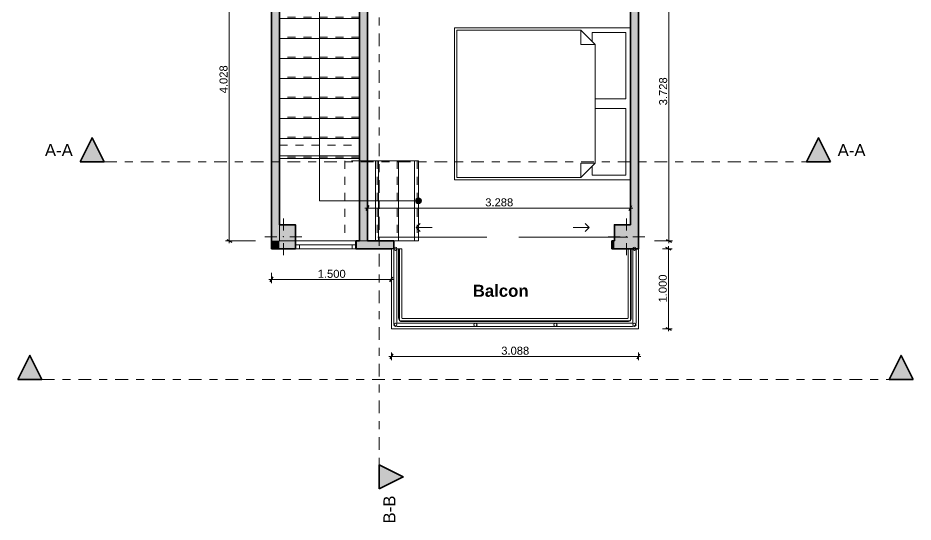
# Model space of a CAD drawing. Header units: metres. Extents: x -2.2 to 9, y -4.4 to 7.9.
# Drawn here: x -2.17 to 9.02, y -4.42 to 1.89 of the extents above; entities that cross this region are included whole.
import ezdxf

# ---------------------------------------------------------------- set-up
doc = ezdxf.new("R2010")
doc.units = ezdxf.units.M
doc.header["$MEASUREMENT"] = 0
for name, pattern in [('Punto & Rayas', [0.335139, 0.15875, -0.088194, 0, -0.088194]), ('Puntos densos', [0.088194, 0, -0.088194]), ('Rayas Pequeñas', [0.141111, 0.070556, -0.070556]), ('Wipeout_Contour', [1, 0, -1])]:
    doc.linetypes.add(name, pattern=pattern)
for name, color, linetype in [('Marcador - Secciones', 7, 'Continuous'), ('Nuevo_Cotas - General', 7, 'Continuous'), ('Nuevo_Estructura - Carga', 7, 'Continuous'), ('Nuevo_Estructura - Escaleras & Barandillas', 7, 'Continuous'), ('Nuevo_Interior - Escaleras & Barandillas', 7, 'Continuous'), ('Nuevo_Interior - Mobiliario', 7, 'Continuous'), ('Nuevo_Puertas ARCHICAD', 7, 'Continuous'), ('Nuevo_Ventanas ARCHICAD', 7, 'Continuous')]:
    doc.layers.add(name, color=color, linetype=linetype)
for name, color, linetype, lineweight, true_color in [('Marcador - Secciones_Pluma_Nº__25', 7, 'Continuous', 35, 0x40a5ff), ('Marcador - Secciones_Pluma_Nº__85', 7, 'Continuous', 20, 0x80c2ff), ('Nuevo_Cotas - General_Pluma_Nº__45', 7, 'Continuous', 25, 0x40a5ff), ('Nuevo_Cotas - General_Pluma_Nº__85', 7, 'Continuous', 20, 0x80c2ff), ('Nuevo_Estructura - Carga_Pluma_Nº__160', 7, 'Continuous', 20, 0xb4a35c), ('Nuevo_Estructura - Carga_Pluma_Nº__28', 7, 'Continuous', 35, 0xa80f02), ('Nuevo_Estructura - Carga_Pluma_Nº__87', 7, 'Continuous', 20, 0x6a6a6a), ('Nuevo_Estructura - Escaleras & Barandillas_Pluma_Nº__71', 171, 'Continuous', 20, 0xaaaaff), ('Nuevo_Estructura - Escaleras & Barandillas_Pluma_Nº__91', 171, 'Continuous', 13, 0xaaaaff), ('Nuevo_Interior - Mobiliario_Pluma_Nº__4', 7, 'Continuous', 20, 0x029e21), ('Nuevo_Notas - Textos_Pluma_Nº__86', 7, 'Continuous', 20, 0x5555ff), ('Nuevo_Puertas ARCHICAD_Pluma_Nº__3', 7, 'Continuous', 18, 0xff6600), ('Nuevo_Ventanas ARCHICAD_Pluma_Nº__23', 7, 'Continuous', 20, 0xff6600), ('Nuevo_Ventanas ARCHICAD_Pluma_Nº__3', 7, 'Continuous', 18, 0xff6600)]:
    doc.layers.add(name, color=color, linetype=linetype, lineweight=lineweight, true_color=true_color)
for name, color, linetype, lineweight in [('Nuevo_Cotas - General_Pluma_Nº__46', 5, 'Continuous', 25), ('Nuevo_Estructura - Carga_Pluma_Nº__20', 1, 'Continuous', 0), ('Nuevo_Estructura - Carga_Pluma_Nº__27', 7, 'Continuous', 35), ('Nuevo_Estructura - Escaleras & Barandillas_Pluma_Nº__11', 171, 'Continuous', 18), ('Nuevo_Interior - Escaleras & Barandillas_Pluma_Nº__11', 171, 'Continuous', 18), ('Nuevo_Puertas ARCHICAD_Pluma_Nº__141', 7, 'Continuous', 20), ('Nuevo_Puertas ARCHICAD_Pluma_Nº__27', 7, 'Continuous', 35), ('Nuevo_Ventanas ARCHICAD_Pluma_Nº__27', 7, 'Continuous', 35)]:
    doc.layers.add(name, color=color, linetype=linetype, lineweight=lineweight)
doc.styles.add('Estilo_Generado_1', font='')
doc.styles.add('Estilo_Generado_2', font='')
doc.styles.get('Estilo_Generado_1').set_extended_font_data('Arial')
doc.styles.get('Estilo_Generado_2').set_extended_font_data('Arial', bold=True)
doc.dimstyles.new('Estilo_Generado__1', dxfattribs={"dimtxt": 0.1, "dimasz": 0.0475, "dimexe": 0.18, "dimexo": 0.3, "dimgap": 0.09, "dimtad": 1, "dimdec": 3, "dimzin": 0, "dimdsep": 46, "dimtxsty": 'Estilo_Generado_1', "dimblk": 'ARROWHEAD_2', "dimblk1": 'ARROWHEAD_2', "dimblk2": 'ARROWHEAD_2', "dimcen": 0.09, "dimclrd": 256, "dimclre": 256, "dimclrt": 5, "dimadec": 0, "dimazin": 0, "dimtfac": 1, "dimtdec": 4, "dimtmove": 0, "dimatfit": 3, "dimfxl": 1, "dimtolj": 1, "dimtzin": 0, "dimarcsym": 0})
doc.dimstyles.new('Estilo_Generado__2', dxfattribs={"dimtxt": 0.1, "dimasz": 0.0475, "dimexe": 0.18, "dimexo": 0.3, "dimgap": 0.09, "dimtad": 1, "dimtih": 1, "dimtoh": 1, "dimdec": 3, "dimzin": 0, "dimdsep": 46, "dimtxsty": 'Estilo_Generado_1', "dimblk": 'ARROWHEAD_2', "dimblk1": 'ARROWHEAD_2', "dimblk2": 'ARROWHEAD_2', "dimcen": 0.09, "dimclrd": 256, "dimclre": 256, "dimclrt": 5, "dimadec": 0, "dimazin": 0, "dimtfac": 1, "dimtdec": 4, "dimtmove": 0, "dimatfit": 3, "dimfxl": 1, "dimtolj": 1, "dimtzin": 0, "dimarcsym": 0})

# ---------------------------------------------------------------- blocks, each defined once
blk = doc.blocks.new('Muro_3', base_point=(5.59, 3.893))
at = {"layer": 'Nuevo_Estructura - Carga_Pluma_Nº__160', "linetype": 'Continuous', "lineweight": 0, "true_color": 0x5a512e}
for points in [[(5.489, 2.893), (5.589, 2.893), (5.59, 3.779), (5.49, 3.834)], [(5.489, 2.593), (5.488, -0.7), (5.588, -0.7), (5.588, -1), (5.589, 2.593)]]:
    blk.add_hatch(color=59, dxfattribs=at).paths.add_polyline_path(points)
at = {"layer": 'Nuevo_Estructura - Carga_Pluma_Nº__27', "color": 7, "linetype": 'Continuous', "lineweight": 35, "flags": 128}
for points in [[(5.49, 3.834), (5.489, 2.928)], [(5.589, 2.893), (5.59, 3.779)], [(5.489, 2.593), (5.488, -0.7)], [(5.588, -1), (5.589, 2.593)]]:
    blk.add_lwpolyline(points, dxfattribs=at)
blk = doc.blocks.new('Muro_6', base_point=(1, -1))
at = {"layer": 'Nuevo_Estructura - Carga_Pluma_Nº__160', "linetype": 'Continuous', "lineweight": 0, "true_color": 0x5a512e}
for points in [[(1, 4.128), (1, 2.893), (1.1, 2.893), (1.1, 4.128)], [(1.1, 2.593), (1, 2.593), (1, -0.7), (1.1, -0.7)]]:
    blk.add_hatch(color=59, dxfattribs=at).paths.add_polyline_path(points)
at = {"layer": 'Nuevo_Estructura - Carga_Pluma_Nº__27', "color": 7, "linetype": 'Continuous', "lineweight": 35, "flags": 128}
for points in [[(1, 4.128), (1, 2.893)], [(1.1, 2.893), (1.1, 4.128)], [(1, 2.593), (1, -0.7)], [(1.1, -0.7), (1.1, 2.593)]]:
    blk.add_lwpolyline(points, dxfattribs=at)
blk = doc.blocks.new('Muro_7', base_point=(2.1, 3.128))
at = {"layer": 'Nuevo_Estructura - Carga_Pluma_Nº__160', "linetype": 'Continuous', "lineweight": 0, "true_color": 0x5a512e}
blk.add_hatch(color=59, dxfattribs=at).paths.add_polyline_path([(2.1, 3.128), (2.1, -0.9), (2.2, -0.9), (2.2, 3.128)])
at = {"layer": 'Nuevo_Estructura - Carga_Pluma_Nº__27', "color": 7, "linetype": 'Continuous', "lineweight": 35, "flags": 128}
for points in [[(2.1, 3.128), (2.1, -0.9)], [(2.2, 3.128), (2.1, 3.128)], [(2.2, 2.928), (2.2, 3.128)], [(2.2, -0.9), (2.2, 2.828)]]:
    blk.add_lwpolyline(points, dxfattribs=at)
blk = doc.blocks.new('Ventana Vertical Multi-Faja 24')
at = {"layer": 'Nuevo_Ventanas ARCHICAD_Pluma_Nº__23', "color": 30, "linetype": 'Continuous', "lineweight": 20, "true_color": 0xff6600}
for p, q in [((-0.379, 0), (-0.329, 0)), ((-0.329, 0), (-0.329, -0.05)), ((0.329, -0.05), (0.329, 0)), ((0.329, 0), (0.379, 0)), ((-0.329, -0.05), (-0.379, -0.05)), ((0.379, -0.05), (0.329, -0.05))]:
    blk.add_line(p, q, dxfattribs=at)
at = {"layer": 'Nuevo_Ventanas ARCHICAD_Pluma_Nº__27', "color": 7, "linetype": 'Continuous', "lineweight": 35}
for p, q in [((-0.379, 0), (-0.379, 0.05)), ((-0.379, -0.05), (-0.379, 0)), ((-0.379, -0.05), (-0.379, 0)), ((0.379, 0), (0.379, 0.05)), ((0.379, -0.05), (0.379, 0)), ((0.379, -0.05), (0.379, 0))]:
    blk.add_line(p, q, dxfattribs=at)
at = {"layer": 'Nuevo_Ventanas ARCHICAD_Pluma_Nº__3', "color": 30, "linetype": 'Continuous', "lineweight": 18, "true_color": 0xff6600}
for p, q in [((-0.379, 0.05), (0.379, 0.05)), ((-0.329, 0), (0.329, 0)), ((-0.379, -0.05), (0.379, -0.05)), ((0.329, -0.05), (-0.329, -0.05))]:
    blk.add_line(p, q, dxfattribs=at)
blk = doc.blocks.new('Puerta Doble Corredera Exterior 24_2')
at = {"layer": 'Nuevo_Puertas ARCHICAD_Pluma_Nº__141', "color": 7, "linetype": 'Continuous', "lineweight": 20}
for p, q in [((-1.081, 0.265), (-1.031, 0.315)), ((-0.881, 0.265), (-1.081, 0.265)), ((-1.081, 0.265), (-1.031, 0.215)), ((0.881, 0.265), (1.081, 0.265)), ((1.081, 0.265), (1.031, 0.315)), ((1.081, 0.265), (1.031, 0.215))]:
    blk.add_line(p, q, dxfattribs=at)
at = {"layer": 'Nuevo_Puertas ARCHICAD_Pluma_Nº__27', "color": 7, "linetype": 'Continuous', "lineweight": 35}
for p, q in [((-1.362, 0), (-1.362, 0.1)), ((1.362, 0), (1.362, 0.1))]:
    blk.add_line(p, q, dxfattribs=at)
at = {"layer": 'Nuevo_Puertas ARCHICAD_Pluma_Nº__3', "color": 30, "linetype": 'Continuous', "lineweight": 18, "true_color": 0xff6600}
for p, q in [((-1.562, 0.145), (-0.2, 0.145)), ((1.562, 0.145), (0.2, 0.145))]:
    blk.add_line(p, q, dxfattribs=at)
blk = doc.blocks.new('Muro_9', base_point=(5.488, -1))
at = {"layer": 'Nuevo_Estructura - Carga_Pluma_Nº__160', "linetype": 'Continuous', "lineweight": 0, "true_color": 0x5a512e}
for points in [[(2.057, -0.9), (2.057, -1), (2.53, -1), (2.53, -0.9)], [(5.253, -1), (5.288, -1), (5.288, -0.9), (5.253, -0.9)]]:
    blk.add_hatch(color=59, dxfattribs=at).paths.add_polyline_path(points)
at = {"layer": 'Nuevo_Estructura - Carga_Pluma_Nº__27', "color": 7, "linetype": 'Continuous', "lineweight": 35}
for p, q in [((1.3, -0.95), (1.3, -0.9)), ((1.3, -1), (1.3, -0.95)), ((2.057, -0.95), (2.057, -0.9)), ((2.057, -1), (2.057, -0.95)), ((2.53, -1), (2.53, -0.9)), ((5.253, -1), (5.253, -0.9))]:
    blk.add_line(p, q, dxfattribs=at)
at = {"layer": 'Nuevo_Estructura - Carga_Pluma_Nº__27', "color": 7, "linetype": 'Continuous', "lineweight": 35, "flags": 128}
for points in [[(2.1, -0.9), (2.057, -0.9)], [(2.057, -1), (2.53, -1)], [(2.53, -0.9), (2.2, -0.9)], [(5.288, -0.9), (5.253, -0.9)], [(5.253, -1), (5.288, -1)]]:
    blk.add_lwpolyline(points, dxfattribs=at)
at = {"layer": 'Nuevo_Puertas ARCHICAD', "color": 21, "linetype": 'Continuous', "lineweight": 18, "true_color": 0xff9955}
blk.add_blockref('Puerta Doble Corredera Exterior 24_2', (3.892, -1), dxfattribs=at)
at = {"layer": 'Nuevo_Ventanas ARCHICAD', "color": 21, "linetype": 'Continuous', "lineweight": 18, "true_color": 0xff9955, "xscale": -1}
blk.add_blockref('Ventana Vertical Multi-Faja 24', (1.679, -0.95), dxfattribs=at)
blk = doc.blocks.new('Muro_10', base_point=(2.5, -1))
at = {"color": 254, "linetype": 'Wipeout_Contour', "lineweight": 0, "ltscale": 9.702867}
blk.add_wipeout([(2.6, -1.9), (2.5, -2), (2.6, -2)], dxfattribs=at).dxf.layer = 'Nuevo_Estructura - Carga'
at = {"color": 254, "linetype": 'Wipeout_Contour', "lineweight": 0, "ltscale": 12.142264}
blk.add_wipeout([(2.6, -1.9), (2.6, -1), (2.5, -1), (2.5, -1.9)], dxfattribs=at).dxf.layer = 'Nuevo_Estructura - Carga'
at = {"layer": 'Nuevo_Estructura - Carga_Pluma_Nº__87', "color": 251, "linetype": 'Continuous', "lineweight": 20, "true_color": 0x6a6a6a, "flags": 128}
blk.add_lwpolyline([(2.5, -1), (2.6, -1)], dxfattribs=at)
at = {"color": 254, "linetype": 'Wipeout_Contour', "lineweight": 0, "ltscale": 9.7435}
blk.add_wipeout([(2.5, -2), (2.6, -1.9), (2.5, -1.9)], dxfattribs=at).dxf.layer = 'Nuevo_Estructura - Carga'
at = {"layer": 'Nuevo_Estructura - Carga_Pluma_Nº__87', "color": 251, "linetype": 'Continuous', "lineweight": 20, "true_color": 0x6a6a6a, "flags": 128}
for points in [[(2.5, -1), (2.5, -2)], [(2.6, -1.9), (2.6, -1)], [(2.5, -2), (2.6, -2)]]:
    blk.add_lwpolyline(points, dxfattribs=at)
blk = doc.blocks.new('Muro_11', base_point=(2.5, -2))
at = {"color": 254, "linetype": 'Wipeout_Contour', "lineweight": 0, "ltscale": 17.087885}
blk.add_wipeout([(5.488, -1.9), (5.588, -2), (5.588, -1.9)], dxfattribs=at).dxf.layer = 'Nuevo_Estructura - Carga'
at = {"color": 254, "linetype": 'Wipeout_Contour', "lineweight": 0, "ltscale": 18.543993}
blk.add_wipeout([(5.488, -1.9), (2.6, -1.9), (2.6, -2), (5.488, -2)], dxfattribs=at).dxf.layer = 'Nuevo_Estructura - Carga'
at = {"color": 254, "linetype": 'Wipeout_Contour', "lineweight": 0, "ltscale": 18.301609}
blk.add_wipeout([(5.488, -1.9), (5.488, -2), (5.588, -2)], dxfattribs=at).dxf.layer = 'Nuevo_Estructura - Carga'
at = {"layer": 'Nuevo_Estructura - Carga_Pluma_Nº__87', "color": 251, "linetype": 'Continuous', "lineweight": 20, "true_color": 0x6a6a6a, "flags": 128}
for points in [[(5.488, -1.9), (2.6, -1.9)], [(5.588, -2), (5.588, -1.9)], [(2.6, -2), (5.588, -2)]]:
    blk.add_lwpolyline(points, dxfattribs=at)
blk = doc.blocks.new('Muro_12', base_point=(5.588, -2))
at = {"color": 254, "linetype": 'Wipeout_Contour', "lineweight": 0, "ltscale": 23.09539}
blk.add_wipeout([(5.488, -1), (5.488, -1.9), (5.588, -1.9), (5.588, -1)], dxfattribs=at).dxf.layer = 'Nuevo_Estructura - Carga'
at = {"layer": 'Nuevo_Estructura - Carga_Pluma_Nº__87', "color": 251, "linetype": 'Continuous', "lineweight": 20, "true_color": 0x6a6a6a, "flags": 128}
for points in [[(5.488, -1), (5.488, -1.9)], [(5.588, -1.9), (5.588, -1)]]:
    blk.add_lwpolyline(points, dxfattribs=at)
blk = doc.blocks.new('Barandilla_1')
at = {"layer": 'Nuevo_Interior - Escaleras & Barandillas_Pluma_Nº__11', "color": 171, "linetype": 'Continuous', "lineweight": 18}
for p, q in [((2.53, -1), (2.53, -1.909)), ((2.57, -1), (2.53, -1)), ((2.53, -1), (2.53, -1.909)), ((2.57, -1), (2.53, -1)), ((2.57, -1.909), (2.57, -1)), ((2.57, -1.909), (2.57, -1)), ((2.59, -1), (2.59, -1.849)), ((2.63, -1), (2.59, -1)), ((2.63, -1.849), (2.63, -1)), ((5.498, -1), (5.458, -1)), ((5.458, -1), (5.458, -1.824)), ((5.498, -1.824), (5.498, -1)), ((5.558, -1), (5.518, -1)), ((5.518, -1), (5.518, -1.884)), ((5.558, -1), (5.518, -1)), ((5.518, -1), (5.518, -1.884)), ((5.558, -1.884), (5.558, -1)), ((5.558, -1.884), (5.558, -1)), ((2.59, -1.849), (2.59, -1.865)), ((2.59, -1.865), (2.59, -1.866)), ((2.59, -1.866), (2.591, -1.877)), ((2.591, -1.877), (2.596, -1.888)), ((2.596, -1.888), (2.603, -1.897)), ((2.603, -1.897), (2.612, -1.904)), ((2.63, -1.864), (2.63, -1.849)), ((2.63, -1.866), (2.63, -1.864)), ((2.631, -1.867), (2.63, -1.866)), ((2.632, -1.868), (2.631, -1.867)), ((2.633, -1.869), (2.632, -1.868)), ((2.634, -1.87), (2.633, -1.869)), ((2.636, -1.87), (2.634, -1.87)), ((2.66, -1.87), (2.636, -1.87)), ((2.636, -1.87), (2.636, -1.87)), ((2.676, -1.87), (2.66, -1.87)), ((5.437, -1.87), (2.676, -1.87)), ((5.452, -1.87), (5.437, -1.87)), ((5.455, -1.87), (5.452, -1.87)), ((5.456, -1.869), (5.455, -1.87)), ((5.457, -1.868), (5.456, -1.869)), ((5.458, -1.867), (5.457, -1.868)), ((5.458, -1.824), (5.458, -1.84)), ((5.458, -1.84), (5.458, -1.864)), ((5.458, -1.864), (5.458, -1.866)), ((5.458, -1.864), (5.458, -1.864)), ((5.458, -1.866), (5.458, -1.867)), ((5.476, -1.904), (5.485, -1.897)), ((5.485, -1.897), (5.493, -1.888)), ((5.493, -1.888), (5.496, -1.88)), ((5.496, -1.88), (5.497, -1.877)), ((5.497, -1.877), (5.498, -1.866)), ((5.498, -1.84), (5.498, -1.824)), ((5.498, -1.866), (5.498, -1.84)), ((5.518, -1.884), (5.518, -1.9)), ((5.518, -1.884), (5.518, -1.9)), ((5.518, -1.9), (5.518, -1.924)), ((5.518, -1.9), (5.518, -1.924)), ((5.558, -1.9), (5.558, -1.884)), ((5.558, -1.9), (5.558, -1.884)), ((5.558, -1.926), (5.558, -1.9)), ((5.558, -1.926), (5.558, -1.9)), ((2.53, -1.909), (2.53, -1.925)), ((2.53, -1.909), (2.53, -1.925)), ((2.53, -1.925), (2.53, -1.926)), ((2.53, -1.925), (2.53, -1.926)), ((2.53, -1.926), (2.531, -1.937)), ((2.53, -1.926), (2.531, -1.937)), ((2.531, -1.937), (2.536, -1.948)), ((2.531, -1.937), (2.536, -1.948)), ((2.536, -1.948), (2.543, -1.957)), ((2.536, -1.948), (2.543, -1.957)), ((2.543, -1.957), (2.552, -1.964)), ((2.543, -1.957), (2.552, -1.964)), ((2.552, -1.964), (2.56, -1.968)), ((2.552, -1.964), (2.56, -1.968)), ((2.56, -1.968), (2.563, -1.969)), ((2.56, -1.968), (2.563, -1.969)), ((2.563, -1.969), (2.574, -1.97)), ((2.563, -1.969), (2.574, -1.97)), ((2.57, -1.924), (2.57, -1.909)), ((2.57, -1.924), (2.57, -1.909)), ((2.57, -1.926), (2.57, -1.924)), ((2.57, -1.926), (2.57, -1.924)), ((2.571, -1.927), (2.57, -1.926)), ((2.571, -1.927), (2.57, -1.926)), ((2.572, -1.928), (2.571, -1.927)), ((2.572, -1.928), (2.571, -1.927)), ((2.573, -1.929), (2.572, -1.928)), ((2.573, -1.929), (2.572, -1.928)), ((2.574, -1.93), (2.573, -1.929)), ((2.574, -1.93), (2.573, -1.929)), ((2.576, -1.93), (2.574, -1.93)), ((2.576, -1.93), (2.574, -1.93)), ((2.574, -1.97), (2.6, -1.97)), ((2.574, -1.97), (2.6, -1.97)), ((2.6, -1.93), (2.576, -1.93)), ((2.576, -1.93), (2.576, -1.93)), ((2.6, -1.93), (2.576, -1.93)), ((2.576, -1.93), (2.576, -1.93)), ((2.616, -1.93), (2.6, -1.93)), ((2.616, -1.93), (2.6, -1.93)), ((2.6, -1.97), (2.616, -1.97)), ((2.6, -1.97), (2.616, -1.97)), ((2.612, -1.904), (2.62, -1.907)), ((5.497, -1.93), (2.616, -1.93)), ((5.497, -1.93), (2.616, -1.93)), ((2.616, -1.97), (5.497, -1.97)), ((2.616, -1.97), (5.497, -1.97)), ((2.62, -1.907), (2.623, -1.909)), ((2.623, -1.909), (2.634, -1.91)), ((2.634, -1.91), (2.66, -1.91)), ((2.66, -1.91), (2.676, -1.91)), ((2.676, -1.91), (5.437, -1.91)), ((5.437, -1.91), (5.453, -1.91)), ((5.453, -1.91), (5.455, -1.91)), ((5.455, -1.91), (5.465, -1.909)), ((5.465, -1.909), (5.476, -1.904)), ((5.512, -1.93), (5.497, -1.93)), ((5.512, -1.93), (5.497, -1.93)), ((5.497, -1.97), (5.513, -1.97)), ((5.497, -1.97), (5.513, -1.97)), ((5.515, -1.93), (5.512, -1.93)), ((5.515, -1.93), (5.512, -1.93)), ((5.513, -1.97), (5.515, -1.97)), ((5.513, -1.97), (5.515, -1.97)), ((5.516, -1.929), (5.515, -1.93)), ((5.516, -1.929), (5.515, -1.93)), ((5.515, -1.97), (5.525, -1.969)), ((5.515, -1.97), (5.525, -1.969)), ((5.517, -1.928), (5.516, -1.929)), ((5.517, -1.928), (5.516, -1.929)), ((5.518, -1.927), (5.517, -1.928)), ((5.518, -1.927), (5.517, -1.928)), ((5.518, -1.924), (5.518, -1.926)), ((5.518, -1.924), (5.518, -1.924)), ((5.518, -1.924), (5.518, -1.926)), ((5.518, -1.924), (5.518, -1.924)), ((5.518, -1.926), (5.518, -1.927)), ((5.518, -1.926), (5.518, -1.927)), ((5.525, -1.969), (5.536, -1.964)), ((5.525, -1.969), (5.536, -1.964)), ((5.536, -1.964), (5.545, -1.957)), ((5.536, -1.964), (5.545, -1.957)), ((5.545, -1.957), (5.553, -1.948)), ((5.545, -1.957), (5.553, -1.948)), ((5.553, -1.948), (5.556, -1.94)), ((5.553, -1.948), (5.556, -1.94)), ((5.556, -1.94), (5.557, -1.937)), ((5.556, -1.94), (5.557, -1.937)), ((5.557, -1.937), (5.558, -1.926)), ((5.557, -1.937), (5.558, -1.926))]:
    blk.add_line(p, q, dxfattribs=at)
at = {"layer": 'Nuevo_Interior - Escaleras & Barandillas_Pluma_Nº__11', "color": 171, "linetype": 'Continuous', "lineweight": 18, "flags": 128}
for points in [[(2.53, -1, 1), (2.57, -1, 1)], [(5.558, -1, 1), (5.518, -1, 1)], [(2.53, -1.95, 1), (2.57, -1.95, 1)], [(3.55, -1.97, 1), (3.55, -1.93, 1)], [(4.55, -1.97, 1), (4.55, -1.93, 1)], [(5.538, -1.97, 1), (5.538, -1.93, 1)]]:
    blk.add_lwpolyline(points, format="xyb", close=True, dxfattribs=at)
blk = doc.blocks.new('Cama Doble 04 24')
at = {"layer": 'Nuevo_Interior - Mobiliario_Pluma_Nº__4', "color": 104, "linetype": 'Continuous', "lineweight": 20, "true_color": 0x029e21}
for p, q in [((0.21, 1.76), (0.21, 1.58)), ((1.69, 1.76), (1.69, 1.58)), ((0.03, 1.58), (0.21, 1.58)), ((1.87, 1.58), (1.69, 1.58))]:
    blk.add_line(p, q, dxfattribs=at)
at = {"layer": 'Nuevo_Interior - Mobiliario_Pluma_Nº__4', "color": 104, "linetype": 'Continuous', "lineweight": 20, "true_color": 0x029e21, "flags": 128}
for points in [[(0, 0), (1.9, 0), (1.9, 2.2), (0, 2.2)], [(0.89, 1.76), (0.21, 1.76), (0.17, 1.72), (0.06, 1.72), (0.06, 2.14), (0.89, 2.14)], [(1.01, 1.76), (1.69, 1.76), (1.73, 1.72), (1.84, 1.72), (1.84, 2.14), (1.01, 2.14)], [(0.03, 0.03), (1.87, 0.03), (1.87, 1.58), (1.69, 1.76), (0.21, 1.76), (0.03, 1.58)]]:
    blk.add_lwpolyline(points, close=True, dxfattribs=at)
blk = doc.blocks.new('*D26')
at = {"layer": 'Nuevo_Cotas - General_Pluma_Nº__45', "color": 161, "linetype": 'Continuous', "lineweight": 25, "true_color": 0x40a5ff}
for p, q in [((5.995, -1.018), (5.932, -0.982)), ((5.932, -1.982), (5.995, -2.018))]:
    blk.add_line(p, q, dxfattribs=at)
at = {"layer": 'Nuevo_Cotas - General_Pluma_Nº__85', "color": 151, "linetype": 'Continuous', "lineweight": 20, "true_color": 0x80c2ff}
for p, q in [((6.01, -1), (5.888, -1)), ((5.963, -1), (5.963, -0.969)), ((5.963, -2), (5.963, -1)), ((6.01, -2), (5.888, -2)), ((5.963, -2.031), (5.963, -2))]:
    blk.add_line(p, q, dxfattribs=at)
at = {"layer": 'Nuevo_Cotas - General_Pluma_Nº__46', "color": 5, "lineweight": 25, "insert": (5.943, -1.671), "char_height": 0.1, "attachment_point": 7, "rotation": 90, "style": 'Estilo_Generado_1'}
blk.add_mtext('\\A1;{\\pql;\\fArial|b0|i0|c0|p34;1.000}', dxfattribs=at)
blk = doc.blocks.new('ARROWHEAD_2')
at = {"color": 0, "linetype": 'Continuous', "lineweight": 0}
for p, q in [((0, 0), (-1, 0)), ((-0.38, -0.66), (0.38, 0.66))]:
    blk.add_line(p, q, dxfattribs=at)
blk = doc.blocks.new('*D27')
at = {"layer": 'Nuevo_Cotas - General_Pluma_Nº__45', "color": 161, "linetype": 'Continuous', "lineweight": 25, "true_color": 0x40a5ff}
for p, q in [((5.999, 2.809), (5.936, 2.846)), ((5.936, -0.882), (5.999, -0.918))]:
    blk.add_line(p, q, dxfattribs=at)
at = {"layer": 'Nuevo_Cotas - General_Pluma_Nº__85', "color": 151, "linetype": 'Continuous', "lineweight": 20, "true_color": 0x80c2ff}
for p, q in [((6.015, 2.828), (5.789, 2.828)), ((5.968, 2.828), (5.968, 2.858)), ((5.968, -0.9), (5.968, 2.828)), ((6.015, -0.9), (5.788, -0.9)), ((5.968, -0.931), (5.968, -0.9))]:
    blk.add_line(p, q, dxfattribs=at)
at = {"layer": 'Nuevo_Cotas - General_Pluma_Nº__46', "color": 5, "lineweight": 25, "insert": (5.948, 0.793), "char_height": 0.1, "attachment_point": 7, "rotation": 90, "style": 'Estilo_Generado_1'}
blk.add_mtext('\\A1;{\\pql;\\fArial|b0|i0|c0|p34;3.728}', dxfattribs=at)
blk = doc.blocks.new('*D32')
at = {"layer": 'Nuevo_Cotas - General_Pluma_Nº__45', "color": 161, "linetype": 'Continuous', "lineweight": 25, "true_color": 0x40a5ff}
for p, q in [((2.518, -2.313), (2.482, -2.376)), ((5.57, -2.376), (5.606, -2.313))]:
    blk.add_line(p, q, dxfattribs=at)
at = {"layer": 'Nuevo_Cotas - General_Pluma_Nº__85', "color": 151, "linetype": 'Continuous', "lineweight": 20, "true_color": 0x80c2ff}
for p, q in [((2.469, -2.345), (2.5, -2.345)), ((2.5, -2.392), (2.5, -2.298)), ((2.5, -2.345), (5.588, -2.345)), ((5.588, -2.391), (5.588, -2.298)), ((5.588, -2.345), (5.619, -2.345))]:
    blk.add_line(p, q, dxfattribs=at)
at = {"layer": 'Nuevo_Cotas - General_Pluma_Nº__46', "color": 5, "lineweight": 25, "insert": (3.873, -2.325), "char_height": 0.1, "attachment_point": 7, "rotation": 0.0016, "style": 'Estilo_Generado_1'}
blk.add_mtext('\\A1;{\\pql;\\fArial|b0|i0|c0|p34;3.088}', dxfattribs=at)
blk = doc.blocks.new('*D33')
at = {"layer": 'Nuevo_Cotas - General_Pluma_Nº__45', "color": 161, "linetype": 'Continuous', "lineweight": 25, "true_color": 0x40a5ff}
for p, q in [((2.218, -0.46), (2.182, -0.523)), ((5.47, -0.523), (5.506, -0.46))]:
    blk.add_line(p, q, dxfattribs=at)
at = {"layer": 'Nuevo_Cotas - General_Pluma_Nº__85', "color": 151, "linetype": 'Continuous', "lineweight": 20, "true_color": 0x80c2ff}
for p, q in [((2.2, -0.6), (2.2, -0.445)), ((5.488, -0.6), (5.488, -0.445)), ((2.169, -0.491), (2.2, -0.491)), ((2.2, -0.491), (5.488, -0.491)), ((5.488, -0.491), (5.519, -0.491))]:
    blk.add_line(p, q, dxfattribs=at)
at = {"layer": 'Nuevo_Cotas - General_Pluma_Nº__46', "color": 5, "lineweight": 25, "insert": (3.673, -0.471), "char_height": 0.1, "attachment_point": 7, "style": 'Estilo_Generado_1'}
blk.add_mtext('\\A1;{\\pql;\\fArial|b0|i0|c0|p34;3.288}', dxfattribs=at)
blk = doc.blocks.new('*D36')
at = {"layer": 'Nuevo_Cotas - General_Pluma_Nº__45', "color": 161, "linetype": 'Continuous', "lineweight": 25, "true_color": 0x40a5ff}
for p, q in [((1.018, -1.352), (0.982, -1.415)), ((2.482, -1.415), (2.518, -1.352))]:
    blk.add_line(p, q, dxfattribs=at)
at = {"layer": 'Nuevo_Cotas - General_Pluma_Nº__85', "color": 151, "linetype": 'Continuous', "lineweight": 20, "true_color": 0x80c2ff}
for p, q in [((1, -1.43), (1, -1.3)), ((2.5, -1.43), (2.5, -1.3)), ((0.969, -1.384), (1, -1.384)), ((1, -1.384), (2.5, -1.384)), ((2.5, -1.384), (2.531, -1.384))]:
    blk.add_line(p, q, dxfattribs=at)
at = {"layer": 'Nuevo_Cotas - General_Pluma_Nº__46', "color": 5, "lineweight": 25, "insert": (1.579, -1.364), "char_height": 0.1, "attachment_point": 7, "style": 'Estilo_Generado_1'}
blk.add_mtext('\\A1;{\\pql;\\fArial|b0|i0|c0|p34;1.500}', dxfattribs=at)
blk = doc.blocks.new('*D37')
at = {"layer": 'Nuevo_Cotas - General_Pluma_Nº__45', "color": 161, "linetype": 'Continuous', "lineweight": 25, "true_color": 0x40a5ff}
for p, q in [((0.505, 3.109), (0.442, 3.146)), ((0.442, -0.882), (0.505, -0.918))]:
    blk.add_line(p, q, dxfattribs=at)
at = {"layer": 'Nuevo_Cotas - General_Pluma_Nº__85', "color": 151, "linetype": 'Continuous', "lineweight": 20, "true_color": 0x80c2ff}
for p, q in [((0.473, 3.128), (0.473, 3.158)), ((0.8, 3.128), (0.426, 3.128)), ((0.473, -0.9), (0.473, 3.128)), ((0.8, -0.9), (0.426, -0.9)), ((0.473, -0.931), (0.473, -0.9))]:
    blk.add_line(p, q, dxfattribs=at)
at = {"layer": 'Nuevo_Cotas - General_Pluma_Nº__46', "color": 5, "lineweight": 25, "insert": (0.453, 0.943), "char_height": 0.1, "attachment_point": 7, "rotation": 90, "style": 'Estilo_Generado_1'}
blk.add_mtext('\\A1;{\\pql;\\fArial|b0|i0|c0|p34;4.028}', dxfattribs=at)
blk = doc.blocks.new('Plano de Corte_1', base_point=(-1.242, 0.088))
at = {"layer": 'Marcador - Secciones_Pluma_Nº__25', "linetype": 'Continuous', "lineweight": 35, "true_color": 0x40a5ff}
for points in [[(-1.392, 0.088), (-1.092, 0.088), (-1.242, 0.388)], [(7.987, 0.088), (7.837, 0.388), (7.687, 0.088)]]:
    blk.add_hatch(color=161, dxfattribs=at).paths.add_polyline_path(points)
at = {"layer": 'Marcador - Secciones_Pluma_Nº__25', "color": 161, "linetype": 'Continuous', "lineweight": 35, "true_color": 0x40a5ff, "flags": 128}
for points in [[(-1.392, 0.088), (-1.092, 0.088), (-1.242, 0.388)], [(7.987, 0.088), (7.687, 0.088), (7.837, 0.388)]]:
    blk.add_lwpolyline(points, close=True, dxfattribs=at)
at = {"layer": 'Marcador - Secciones_Pluma_Nº__85', "color": 151, "linetype": 'Punto & Rayas', "lineweight": 20, "true_color": 0x80c2ff}
blk.add_line((-1.092, 0.088), (7.687, 0.088), dxfattribs=at)
at = {"layer": 'Marcador - Secciones_Pluma_Nº__25', "color": 161, "lineweight": 35, "true_color": 0x40a5ff, "char_height": 0.15, "style": 'Estilo_Generado_1'}
for s, insert, attachment_point in [('\\A1;{\\pqr;\\pt0;\\fArial|b0|i0|c0|p34;A-A}', (-1.482, 0.157), 9), ('\\A1;{\\pql;\\pt0;\\fArial|b0|i0|c0|p34;A-A}', (8.077, 0.157), 7)]:
    blk.add_mtext(s, dxfattribs=dict(at, insert=insert, attachment_point=attachment_point))
blk = doc.blocks.new('Plano de Corte_2', base_point=(2.348, 7.346))
at = {"layer": 'Marcador - Secciones_Pluma_Nº__25', "linetype": 'Continuous', "lineweight": 35, "true_color": 0x40a5ff}
for points in [[(2.348, 7.496), (2.348, 7.196), (2.648, 7.346)], [(2.348, -4), (2.648, -3.85), (2.348, -3.7)]]:
    blk.add_hatch(color=161, dxfattribs=at).paths.add_polyline_path(points)
at = {"layer": 'Marcador - Secciones_Pluma_Nº__25', "color": 161, "linetype": 'Continuous', "lineweight": 35, "true_color": 0x40a5ff, "flags": 128}
for points in [[(2.348, 7.496), (2.348, 7.196), (2.648, 7.346)], [(2.348, -4), (2.348, -3.7), (2.648, -3.85)]]:
    blk.add_lwpolyline(points, close=True, dxfattribs=at)
at = {"layer": 'Marcador - Secciones_Pluma_Nº__85', "color": 151, "linetype": 'Punto & Rayas', "lineweight": 20, "true_color": 0x80c2ff}
blk.add_line((2.348, 7.196), (2.348, -3.7), dxfattribs=at)
at = {"layer": 'Marcador - Secciones_Pluma_Nº__25', "color": 161, "lineweight": 35, "true_color": 0x40a5ff, "char_height": 0.15, "rotation": 90, "style": 'Estilo_Generado_1'}
for s, insert, attachment_point in [('\\A1;{\\pqr;\\pt0;\\fArial|b0|i0|c0|p34;B-B}', (2.55, 7.929), 9), ('\\A1;{\\pql;\\pt0;\\fArial|b0|i0|c0|p34;B-B}', (2.55, -4.433), 7)]:
    blk.add_mtext(s, dxfattribs=dict(at, insert=insert, attachment_point=attachment_point))
blk = doc.blocks.new('Plano de Corte_3', base_point=(-2.018, -2.632))
at = {"layer": 'Marcador - Secciones_Pluma_Nº__25', "linetype": 'Continuous', "lineweight": 35, "true_color": 0x40a5ff}
for points in [[(-2.168, -2.632), (-1.868, -2.632), (-2.018, -2.332)], [(9.021, -2.632), (8.871, -2.332), (8.721, -2.632)]]:
    blk.add_hatch(color=161, dxfattribs=at).paths.add_polyline_path(points)
at = {"layer": 'Marcador - Secciones_Pluma_Nº__25', "color": 161, "linetype": 'Continuous', "lineweight": 35, "true_color": 0x40a5ff, "flags": 128}
for points in [[(-2.168, -2.632), (-1.868, -2.632), (-2.018, -2.332)], [(9.021, -2.632), (8.721, -2.632), (8.871, -2.332)]]:
    blk.add_lwpolyline(points, close=True, dxfattribs=at)
at = {"layer": 'Marcador - Secciones_Pluma_Nº__85', "color": 151, "linetype": 'Punto & Rayas', "lineweight": 20, "true_color": 0x80c2ff}
blk.add_line((-1.868, -2.632), (8.721, -2.632), dxfattribs=at)
blk = doc.blocks.new('Escalera_1')
at = {"layer": 'Nuevo_Estructura - Escaleras & Barandillas_Pluma_Nº__71', "linetype": 'Continuous', "lineweight": 20, "true_color": 0xaaaaff}
blk.add_hatch(color=161, dxfattribs=at).paths.add_polyline_path([(2.838, -0.363, 1), (2.838, -0.438, 1)])
at = {"layer": 'Nuevo_Estructura - Escaleras & Barandillas_Pluma_Nº__11', "color": 171, "linetype": 'Continuous', "lineweight": 18}
for p, q in [((2.1, 3.128), (1.1, 3.128)), ((1.1, 3.128), (1.1, 2.878)), ((1.6, 3.128), (1.1, 2.878)), ((1.6, 2.878), (1.6, 3.128)), ((2.1, 2.878), (1.6, 3.128)), ((2.1, 2.878), (2.1, 3.128)), ((2.1, 2.878), (1.1, 2.878)), ((1.1, 2.878), (1.1, 2.628)), ((1.1, 2.878), (2.1, 2.878)), ((1.6, 0.128), (1.6, 2.878)), ((2.1, 2.628), (2.1, 2.878)), ((2.1, 2.628), (1.1, 2.628)), ((1.1, 2.628), (1.1, 2.378)), ((1.1, 2.628), (2.1, 2.628)), ((2.1, 2.378), (2.1, 2.628)), ((2.1, 2.378), (1.1, 2.378)), ((1.1, 2.378), (1.1, 2.128)), ((1.1, 2.378), (2.1, 2.378)), ((2.1, 2.128), (2.1, 2.378)), ((2.1, 2.128), (1.1, 2.128)), ((1.1, 2.128), (1.1, 1.878)), ((1.1, 2.128), (2.1, 2.128)), ((2.1, 1.878), (2.1, 2.128)), ((2.1, 1.878), (1.1, 1.878)), ((1.1, 1.878), (1.1, 1.628)), ((1.1, 1.878), (2.1, 1.878)), ((2.1, 1.628), (2.1, 1.878)), ((2.1, 1.628), (1.1, 1.628)), ((1.1, 1.628), (1.1, 1.378)), ((1.1, 1.628), (2.1, 1.628)), ((2.1, 1.378), (2.1, 1.628)), ((2.1, 1.378), (1.1, 1.378)), ((1.1, 1.378), (1.1, 1.128)), ((1.1, 1.378), (2.1, 1.378)), ((2.1, 1.128), (2.1, 1.378)), ((2.1, 1.128), (1.1, 1.128)), ((1.1, 1.128), (1.1, 0.878)), ((1.1, 1.128), (2.1, 1.128)), ((2.1, 0.878), (2.1, 1.128)), ((2.1, 0.878), (1.1, 0.878)), ((1.1, 0.878), (1.1, 0.628)), ((1.1, 0.878), (2.1, 0.878)), ((2.1, 0.628), (2.1, 0.878)), ((2.1, 0.628), (1.1, 0.628)), ((1.1, 0.628), (1.1, 0.378)), ((1.1, 0.628), (2.1, 0.628)), ((2.1, 0.378), (2.1, 0.628)), ((2.1, 0.378), (1.1, 0.378)), ((1.1, 0.378), (1.1, 0.128)), ((1.1, 0.378), (2.1, 0.378)), ((2.1, 0.128), (2.1, 0.378)), ((2.1, 0.128), (1.1, 0.128)), ((1.1, 0.128), (1.1, -0.9)), ((1.1, 0.128), (2.1, 0.128)), ((1.6, -0.4), (1.6, 0.128)), ((2.1, 0.1), (2.1, 0.128)), ((2.338, 0.1), (2.1, 0.1)), ((2.338, 0.1), (2.338, -0.9)), ((2.588, 0.1), (2.338, 0.1)), ((2.338, -0.9), (2.338, 0.1)), ((2.838, 0.1), (2.588, 0.1)), ((2.588, 0.1), (2.588, -0.9)), ((2.588, -0.9), (2.588, 0.1)), ((2.838, -0.9), (2.838, 0.1)), ((2.338, -0.4), (1.6, -0.4)), ((2.588, -0.4), (2.338, -0.4)), ((2.838, -0.4), (2.588, -0.4)), ((1.1, -0.9), (2.338, -0.9)), ((2.338, -0.9), (2.588, -0.9)), ((2.588, -0.9), (2.838, -0.9))]:
    blk.add_line(p, q, dxfattribs=at)
at = {"layer": 'Nuevo_Estructura - Escaleras & Barandillas_Pluma_Nº__11', "color": 171, "linetype": 'Continuous', "lineweight": 18, "flags": 128}
blk.add_lwpolyline([(2.838, -0.363, 1), (2.838, -0.438, 1)], format="xyb", close=True, dxfattribs=at)
at = {"layer": 'Nuevo_Estructura - Escaleras & Barandillas_Pluma_Nº__91', "color": 161, "linetype": 'Continuous', "lineweight": 13, "true_color": 0xaaaaff}
for p, q in [((2.1, 3.128), (1.1, 3.128)), ((1.1, 3.128), (1.1, 0.128)), ((2.1, 0.128), (2.1, 3.128)), ((1.1, 0.163), (2.1, 0.163)), ((1.1, 0.128), (1.1, -0.9)), ((2.1, 0.1), (2.1, 0.128)), ((2.303, 0.1), (2.1, 0.1)), ((2.338, 0.1), (2.303, 0.1)), ((2.303, -0.9), (2.303, 0.1)), ((2.788, 0.1), (2.338, 0.1)), ((2.788, -0.9), (2.788, 0.1)), ((1.1, -0.9), (1.92, -0.9)), ((1.92, -0.9), (2.303, -0.9)), ((2.303, -0.9), (2.338, -0.9)), ((2.338, -0.9), (2.788, -0.9))]:
    blk.add_line(p, q, dxfattribs=at)
at = {"layer": 'Nuevo_Estructura - Escaleras & Barandillas_Pluma_Nº__91', "color": 161, "linetype": 'Rayas Pequeñas', "lineweight": 13, "true_color": 0xaaaaff}
for p, q in [((2.1, 2.893), (1.1, 2.893)), ((2.1, 2.643), (1.1, 2.643)), ((2.1, 2.393), (1.1, 2.393)), ((2.1, 2.143), (1.1, 2.143)), ((2.1, 1.893), (1.1, 1.893)), ((2.1, 1.643), (1.1, 1.643)), ((2.1, 1.393), (1.1, 1.393)), ((2.1, 1.143), (1.1, 1.143)), ((2.1, 0.893), (1.1, 0.893)), ((2.1, 0.643), (1.1, 0.643)), ((2.1, 0.393), (1.1, 0.393)), ((1.1, 0.295), (2.1, 0.295)), ((2.1, 0.143), (1.1, 0.143)), ((2.1, 0.1), (1.92, 0.1)), ((1.92, 0.1), (1.92, -0.9)), ((2.323, 0.1), (2.323, -0.9)), ((2.573, 0.1), (2.573, -0.9)), ((2.823, 0.1), (2.823, -0.9))]:
    blk.add_line(p, q, dxfattribs=at)
blk = doc.blocks.new('Pilar_1', base_point=(1.15, -0.85))
at = {"layer": 'Nuevo_Estructura - Carga_Pluma_Nº__160', "linetype": 'Continuous', "lineweight": 0, "true_color": 0x5a512e}
for points in [[(1.1, -0.7), (1, -0.7), (1, -0.9), (1.1, -0.9)], [(1.1, -0.9), (1.3, -0.9), (1.3, -0.7), (1.1, -0.7)], [(1, -0.9), (1, -1), (1.1, -0.9)], [(1.1, -0.9), (1, -1), (1.1, -1)], [(1.1, -0.9), (1.1, -1), (1.3, -1), (1.3, -0.9)]]:
    blk.add_hatch(color=59, dxfattribs=at).paths.add_polyline_path(points)
at = {"layer": 'Nuevo_Estructura - Carga_Pluma_Nº__20', "color": 1, "linetype": 'Continuous', "lineweight": 0}
for p, q in [((1.15, -0.77), (1.15, -0.62)), ((1.07, -0.85), (0.92, -0.85)), ((1.23, -0.85), (1.38, -0.85)), ((1.15, -0.93), (1.15, -1.08))]:
    blk.add_line(p, q, dxfattribs=at)
blk.add_point((1.15, -0.85), dxfattribs=at)
at = {"layer": 'Nuevo_Estructura - Carga_Pluma_Nº__28', "color": 14, "linetype": 'Continuous', "lineweight": 35, "true_color": 0xa80f02, "flags": 128}
for points in [[(1, -0.7), (1, -0.9)], [(1.3, -0.9), (1.3, -0.7), (1.1, -0.7)], [(1, -0.9), (1, -1)], [(1, -1), (1.1, -1)], [(1.1, -1), (1.3, -1)]]:
    blk.add_lwpolyline(points, dxfattribs=at)
blk = doc.blocks.new('Pilar_2', base_point=(5.438, -0.85))
at = {"layer": 'Nuevo_Estructura - Carga_Pluma_Nº__160', "linetype": 'Continuous', "lineweight": 0, "true_color": 0x5a512e}
for points in [[(5.288, -0.7), (5.288, -0.9), (5.488, -0.9), (5.488, -1), (5.488, -0.7)], [(5.488, -1), (5.588, -1), (5.588, -0.7), (5.488, -0.7)], [(5.488, -0.9), (5.288, -0.9), (5.288, -1), (5.488, -1), (5.488, -1)], [(5.588, -1), (5.488, -1), (5.488, -1)]]:
    blk.add_hatch(color=59, dxfattribs=at).paths.add_polyline_path(points)
at = {"layer": 'Nuevo_Estructura - Carga_Pluma_Nº__20', "color": 1, "linetype": 'Continuous', "lineweight": 0}
for p, q in [((5.438, -0.77), (5.438, -0.62)), ((5.358, -0.85), (5.208, -0.85)), ((5.518, -0.85), (5.668, -0.85)), ((5.438, -0.93), (5.438, -1.08))]:
    blk.add_line(p, q, dxfattribs=at)
blk.add_point((5.438, -0.85), dxfattribs=at)
at = {"layer": 'Nuevo_Estructura - Carga_Pluma_Nº__28', "color": 14, "linetype": 'Continuous', "lineweight": 35, "true_color": 0xa80f02, "flags": 128}
for points in [[(5.488, -0.7), (5.288, -0.7), (5.288, -0.9)], [(5.288, -1), (5.488, -1)], [(5.488, -1), (5.588, -1)]]:
    blk.add_lwpolyline(points, dxfattribs=at)

msp = doc.modelspace()

# ---------------------------------------------------------------- block references
at = {"layer": 'Marcador - Secciones', "color": 151, "lineweight": 20, "true_color": 0x80c2ff}
for name, p in [('Plano de Corte_1', (-1.2417, 0.0884)), ('Plano de Corte_3', (-2.0183, -2.6324))]:
    msp.add_blockref(name, p, dxfattribs=at)
at = {"layer": 'Nuevo_Estructura - Carga', "color": 7, "lineweight": 35}
for name, p in [('Muro_6', (1, -1)), ('Muro_3', (5.5897, 3.8933)), ('Muro_7', (2.1, 3.1275)), ('Muro_9', (5.4884, -1))]:
    msp.add_blockref(name, p, dxfattribs=at)
at = {"layer": 'Nuevo_Estructura - Carga', "color": 14, "lineweight": 35, "true_color": 0xa80f02}
msp.add_blockref('Pilar_1', (1.15, -0.85), dxfattribs=at)
at = {"layer": 'Nuevo_Estructura - Escaleras & Barandillas', "color": 8, "linetype": 'Puntos densos', "lineweight": 15}
msp.add_blockref('Escalera_1', (0, 0), dxfattribs=at)
at = {"layer": 'Nuevo_Interior - Mobiliario', "color": 104, "linetype": 'Continuous', "lineweight": 20, "true_color": 0x029e21, "xscale": -1, "rotation": 270}
msp.add_blockref('Cama Doble 04 24', (3.2884, -0.1382), dxfattribs=at)

# ---------------------------------------------------------------- texts
at = {"layer": 'Nuevo_Notas - Textos_Pluma_Nº__86', "color": 173, "linetype": 'Continuous', "lineweight": 20, "true_color": 0x5555ff, "insert": (3.8657, -1.4499), "char_height": 0.15, "attachment_point": 2, "style": 'Estilo_Generado_2'}
msp.add_mtext('\\A1;{\\pqc;\\fArial|b1|i0|c0|p34;Balcon}', dxfattribs=at)

# ---------------------------------------------------------------- dimensions: what is measured, and where the dimension line sits
at = {"layer": 'Nuevo_Cotas - General', "color": 151, "linetype": 'Continuous', "lineweight": 20, "true_color": 0x80c2ff}
for base, p1, p2, picture, middle in [((0.47327, 3.12752), (1.1, -0.9), (1.1, 3.12752), '*D37', (0.40327, 1.11079)), ((5.96768, 2.82752), (5.48836, -0.9), (5.4894, 2.82752), '*D27', (5.89768, 0.96079))]:
    dim = msp.add_linear_dim(base=base, p1=p1, p2=p2, angle=90, dimstyle='Estilo_Generado__1', dxfattribs=at)
    dim.commit()
    dim.dimension.update_dxf_attribs({"geometry": picture, "text_midpoint": middle, "dimtype": 160, "text_rotation": 90})
dim = msp.add_linear_dim(base=(5.4884, -0.4915), p1=(2.2, -0.9), p2=(5.4884, -0.9), dimstyle='Estilo_Generado__2', dxfattribs=at)
dim.commit()
dim.dimension.update_dxf_attribs({"geometry": '*D33', "text_midpoint": (3.8412, -0.4215), "dimtype": 160})

# ---------------------------------------------------------------- next in the draw order: block references
at = {"layer": 'Nuevo_Estructura - Carga', "color": 7, "lineweight": 35}
msp.add_blockref('Muro_10', (2.5, -1), dxfattribs=at)

# ---------------------------------------------------------------- next in the draw order: block references
msp.add_blockref('Muro_11', (2.5, -2.0001), dxfattribs=at)

# ---------------------------------------------------------------- next in the draw order: dimensions: what is measured, and where the dimension line sits
at = {"layer": 'Nuevo_Cotas - General', "color": 151, "linetype": 'Continuous', "lineweight": 20, "true_color": 0x80c2ff}
dim = msp.add_linear_dim(base=(2.5, -1.3836), p1=(1, -1), p2=(2.5, -1), dimstyle='Estilo_Generado__2', dxfattribs=at)
dim.commit()
dim.dimension.update_dxf_attribs({"geometry": '*D36', "text_midpoint": (1.747, -1.3136), "dimtype": 160})

# ---------------------------------------------------------------- next in the draw order: block references
at = {"layer": 'Marcador - Secciones', "color": 151, "lineweight": 20, "true_color": 0x80c2ff}
msp.add_blockref('Plano de Corte_2', (2.3482, 7.3461), dxfattribs=at)
at = {"layer": 'Nuevo_Estructura - Carga', "color": 7, "lineweight": 35}
msp.add_blockref('Muro_12', (5.5884, -2), dxfattribs=at)

# ---------------------------------------------------------------- next in the draw order: dimensions: what is measured, and where the dimension line sits
at = {"layer": 'Nuevo_Cotas - General', "color": 151, "linetype": 'Continuous', "lineweight": 20, "true_color": 0x80c2ff}
dim = msp.add_linear_dim(base=(5.5884, -2.3446), p1=(2.5, -2.0001), p2=(5.5884, -2), angle=0.00163, dimstyle='Estilo_Generado__2', dxfattribs=at)
dim.commit()
dim.dimension.update_dxf_attribs({"geometry": '*D32', "text_midpoint": (4.0412, -2.2746), "dimtype": 160, "text_rotation": 0.00163})

# ---------------------------------------------------------------- next in the draw order: block references
at = {"layer": 'Nuevo_Estructura - Carga', "color": 14, "lineweight": 35, "true_color": 0xa80f02}
msp.add_blockref('Pilar_2', (5.4384, -0.85), dxfattribs=at)
at = {"layer": 'Nuevo_Interior - Escaleras & Barandillas', "color": 7, "linetype": 'Continuous', "lineweight": 13}
msp.add_blockref('Barandilla_1', (0, 0), dxfattribs=at)

# ---------------------------------------------------------------- next in the draw order: dimensions: what is measured, and where the dimension line sits
at = {"layer": 'Nuevo_Cotas - General', "color": 151, "linetype": 'Continuous', "lineweight": 20, "true_color": 0x80c2ff}
dim = msp.add_linear_dim(base=(5.9633, -1), p1=(5.5884, -2), p2=(5.5884, -1), angle=90, dimstyle='Estilo_Generado__1', dxfattribs=at)
dim.commit()
dim.dimension.update_dxf_attribs({"geometry": '*D26', "text_midpoint": (5.8933, -1.503), "dimtype": 160, "text_rotation": 90})

doc.saveas('drawing.dxf')
